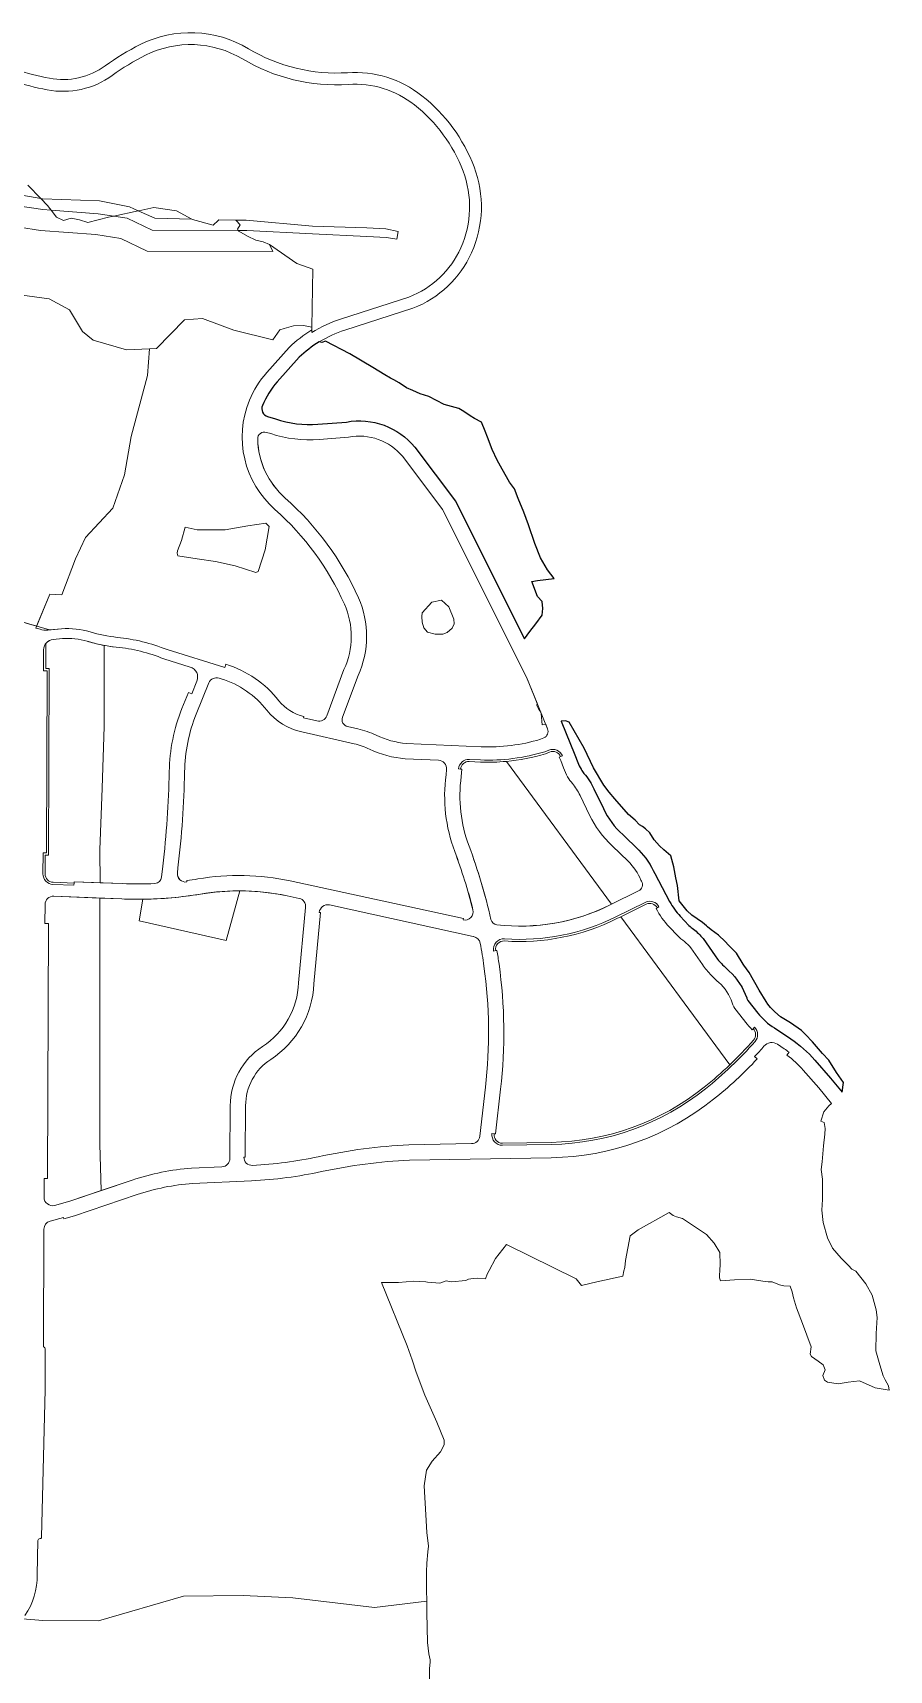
# Model space of a CAD drawing. Header units: inches. Extents: x 175034 to 178872, y 2971410 to 2975180.
# Drawn here: x 176725 to 177339, y 2972056 to 2973230 of the extents above; entities that cross this region are included whole.
import ezdxf

# ---------------------------------------------------------------- set-up
doc = ezdxf.new("R2010")
doc.units = ezdxf.units.IN
doc.header["$MEASUREMENT"] = 0
for name, color, linetype, lineweight in [('Pre-e1-river conservation bed', 96, 'Continuous', 13), ('Pre-E2-forest environment', 73, 'Continuous', 13), ('pre-E3-agri', 104, 'Continuous', 13), ('pre-institutional', 145, 'Continuous', 13), ('pre-uv-1- conv shopping', 1, 'Continuous', 13), ('pre-uv-2-high desity', 31, 'Continuous', 13), ('pre-uv-3-low desity', 41, 'Continuous', 13), ('Roads-Proposed', 1, 'Continuous', 13), ('Waterbody_bndry', 130, 'Continuous', 13)]:
    doc.layers.add(name, color=color, linetype=linetype, lineweight=lineweight)

msp = doc.modelspace()

# ---------------------------------------------------------------- linework, layer by layer
at = {"layer": 'Pre-e1-river conservation bed', "flags": 128}
for points in [[(176713, 2973114.7), (176730.7, 2973111.5), (176721.2, 2973121.2)], [(176715.4, 2973091), (176730.3, 2973088.7), (176770, 2973085.7), (176788, 2973083), (176806.9, 2973073.8), (176897, 2973073.6), (176894.5, 2973078.6), (176890, 2973080.6), (176884.7, 2973081.7), (176878.8, 2973084.5), (176872.6, 2973088.1), (176872.2, 2973088.7), (176810.4, 2973088.8), (176792.5, 2973097.5), (176783, 2973098.9), (176779, 2973098.1), (176764.2, 2973094.4), (176758.2, 2973096.2), (176752.3, 2973097.5), (176746.9, 2973095.9), (176741.9, 2973098.1), (176738, 2973103.1), (176732, 2973103.6), (176714.2, 2973106.4)]]:
    msp.add_lwpolyline(points, dxfattribs=at)
msp.add_lwpolyline([(176827.8, 2973102.7), (176811.7, 2973105.1), (176800.8, 2973102.8), (176800.5, 2973102.8), (176812.3, 2973097.4), (176838.8, 2973096.8)], close=True, dxfattribs=at)
at = {"layer": 'Pre-E2-forest environment', "ltscale": 0.1, "flags": 128}
msp.add_lwpolyline([(176680.2, 2973047.2), (176736.5, 2973039.6), (176751.1, 2973031.8), (176760.5, 2973016.2), (176768.2, 2973009.9), (176792, 2973003), (176808.6, 2973003.8), (176813.6, 2973004.1), (176833.7, 2973024.6), (176846.6, 2973025.6), (176869.1, 2973017.2), (176896.9, 2973010.3), (176902, 2973017.5), (176905.1, 2973018.3), (176911.8, 2973020.2), (176918.9, 2973020.4), (176925, 2973019.3), (176925.7, 2973060.8), (176914.2, 2973065), (176894.6, 2973078.5), (176894.5, 2973078.6), (176897, 2973073.6), (176806.9, 2973073.8), (176788, 2973083), (176770, 2973085.7), (176730.3, 2973088.7), (176715.4, 2973091)], dxfattribs=at)
at = {"layer": 'Pre-E2-forest environment', "lineweight": -2, "flags": 128}
for points in [[(177008.8, 2972969.6), (177002.6, 2972971.6), (176997.3, 2972973.9), (176992.9, 2972975.9), (176987.6, 2972979.3), (176983.8, 2972981.6), (176981.4, 2972982.7), (176977.2, 2972985.1), (176968.7, 2972990.4), (176952.1, 2973000.2), (176934.8, 2973009.4), (176932.2, 2973008.3), (176930.2, 2973008.8, 0.052809), (176915.8, 2972997.7), (176900.1, 2972980.1, 0.08494), (176889.5, 2972963.1, 0.436371), (176893.2, 2972955.2), (176898.8, 2972953.5, 0.09946), (176929.3, 2972949.7), (176949.8, 2972951.3, -0.274156), (176998.7, 2972933.3), (177028, 2972894.5), (177077.5, 2972795.8), (177081.2, 2972801), (177085.6, 2972806.5), (177090.2, 2972812.7), (177090.7, 2972817.6), (177090.1, 2972822.7), (177086.9, 2972826.3), (177082.8, 2972836.9), (177086.8, 2972837.6), (177098.8, 2972839.2), (177094, 2972845.4), (177089, 2972854), (177084.8, 2972864.1), (177080.3, 2972877.6), (177077, 2972886.6), (177072.8, 2972896.5), (177070.3, 2972903.3), (177066.8, 2972908.1), (177061.4, 2972917.5), (177057.9, 2972924), (177054.2, 2972931.7), (177051, 2972940.4), (177049.2, 2972944.8), (177046.7, 2972951.3), (177041.6, 2972953.9), (177038.6, 2972955.8), (177033.9, 2972958.8), (177030.3, 2972960.9), (177019.8, 2972963.9)], [(177142.3, 2972681.1), (177138.2, 2972686), (177134.3, 2972691), (177127, 2972703.3), (177120.3, 2972717.5), (177109.6, 2972736.2), (177106.9, 2972737.1), (177103.7, 2972736.9), (177113.6, 2972712.6), (177115.7, 2972707.2, 0.038848), (177118, 2972702.3, 0.050182), (177120.1, 2972699.4, -0.070268), (177127.3, 2972688.3), (177134, 2972674.2, 0.097536), (177147.9, 2972655.5), (177159.4, 2972644.3, -0.097655), (177170.9, 2972627.5), (177181.5, 2972607.6, 0.066072), (177189.2, 2972596.9), (177195.4, 2972590.4, 0.066946), (177198.7, 2972587.7, -0.04686), (177205.5, 2972580.9), (177214.1, 2972568.6, 0.045575), (177219.4, 2972562.2, 0.011594), (177224.2, 2972557.6, -0.126172), (177236.8, 2972538.4, 0.07737), (177237.7, 2972536.6), (177244.8, 2972527.5, 0.091428), (177256.7, 2972516.9), (177268.4, 2972509, -0.06676), (177285.7, 2972493.7), (177297, 2972480.9), (177305.2, 2972470.8), (177306.2, 2972477.8), (177301.3, 2972485), (177295.6, 2972493.7), (177291.1, 2972498.5), (177284.1, 2972506.8), (177279.1, 2972512.1), (177276, 2972515), (177268.3, 2972520.4), (177261, 2972524.7), (177257, 2972528.3), (177254, 2972531.5), (177251.9, 2972534), (177250.8, 2972535.9), (177245.8, 2972544), (177238.5, 2972556.5), (177234.8, 2972561.8), (177234.3, 2972562.5), (177229.6, 2972570.5), (177225.3, 2972574.7), (177223.7, 2972576.2), (177221.3, 2972578.8), (177216.6, 2972583.3), (177211.3, 2972587.1), (177208.7, 2972589.3), (177208, 2972590), (177205.2, 2972592.4), (177197.5, 2972597.7), (177194.2, 2972600.8), (177188.4, 2972608), (177187.1, 2972619), (177186.1, 2972624.4), (177184.5, 2972632.3), (177182.3, 2972640.3), (177177.5, 2972644.5), (177174.3, 2972647.4), (177170.4, 2972651.8), (177167.4, 2972656.7), (177164.3, 2972659.5), (177162, 2972661.4), (177160, 2972662.5), (177156.9, 2972665.8), (177152.1, 2972669.9)]]:
    msp.add_lwpolyline(points, format="xyb", close=True, dxfattribs=at)
at = {"layer": 'Pre-E2-forest environment', "flags": 128}
msp.add_lwpolyline([(177009.5, 2972029), (177009.4, 2972057.4), (177009.8, 2972062.2), (177009.7, 2972063.8), (177008.8, 2972068.1), (177007.9, 2972076.2), (177007.7, 2972086.9), (177007.5, 2972097.7), (177007.4, 2972105.8), (176969.8, 2972101.3), (176911.2, 2972108.2), (176875.8, 2972109.9), (176832.9, 2972109.3), (176771.9, 2972091.8), (176732, 2972092), (176717.4, 2972093.2, -0.106514), (176691.9, 2972071.3), (176673.4, 2972061.3), (176684.5, 2972013.6)], format="xyb", dxfattribs=at)
at = {"layer": 'pre-E3-agri', "flags": 128}
for points in [[(176834, 2972875.9), (176842.6, 2972873.9), (176862.9, 2972873.9), (176879.1, 2972876.8), (176885.6, 2972877.9), (176892, 2972878.7), (176894.3, 2972876.4), (176891.4, 2972859.7), (176886.5, 2972844.2), (176884.7, 2972843.5), (176870, 2972848.2), (176855.8, 2972851.2), (176842.7, 2972853.2), (176828.8, 2972855.3), (176828.3, 2972857.2), (176828.6, 2972858.9), (176831.5, 2972866.3)], [(177017.9, 2972823.6), (177011, 2972822.1), (177004, 2972814.4), (177003.9, 2972811.8), (177004, 2972807.9), (177005.2, 2972803.7), (177007.9, 2972800.6), (177013.4, 2972799.1), (177018.8, 2972799.1), (177021.9, 2972800.4), (177025.6, 2972803.4), (177026.9, 2972806.6), (177026.7, 2972809.9), (177023.1, 2972818.8), (177017.9, 2972823.6)]]:
    msp.add_lwpolyline(points, close=True, dxfattribs=at)
at = {"layer": 'pre-institutional', "flags": 128}
msp.add_lwpolyline([(176683, 2972817.9), (176727.5, 2972805), (176737, 2972827.8), (176745.6, 2972827.3), (176755.4, 2972853.2), (176762.6, 2972868.5), (176782.3, 2972889.6), (176790.6, 2972913.5), (176795.4, 2972940.9), (176807.1, 2972984.7), (176808.6, 2973003.8), (176792, 2973003), (176768.2, 2973009.9), (176760.5, 2973016.2), (176751.1, 2973031.8), (176736.5, 2973039.6), (176680.2, 2973047.2)], dxfattribs=at)
msp.add_lwpolyline([(176873.2, 2972615.1, 0.041853), (176845, 2972612.8, -0.037471), (176803.7, 2972609.1), (176801.1, 2972593.6), (176863.4, 2972579.5)], format="xyb", close=True, dxfattribs=at)
at = {"layer": 'pre-uv-1- conv shopping', "flags": 128}
for points in [[(176776.1, 2972732.9), (176774.5, 2972688.7), (176772.8, 2972644.6), (176773.1, 2972620.9), (176754.4, 2972621.7), (176754.4, 2972620.7), (176739.4, 2972621.3, -0.403562), (176733.6, 2972627.3), (176733.7, 2972640.8), (176736.2, 2972640.8), (176736.6, 2972774.5), (176734.1, 2972774.5), (176734.2, 2972792.5, -0.212519), (176739.5, 2972795.4), (176746.1, 2972796, -0.096643), (176763.8, 2972794.1, 0.00271), (176764.9, 2972793.8, 0.026603), (176776, 2972791.1)], [(177117.3, 2972683.6, 0.070419), (177111.8, 2972692.1, -0.050182), (177108.4, 2972696.8, -0.038848), (177105.4, 2972703.3), (177103.4, 2972708.5), (177102.4, 2972711), (177103.3, 2972711.4, 0.414218), (177095.5, 2972714.7), (177092.5, 2972713.5, -0.051118), (177064.5, 2972708), (177139.9, 2972605.6), (177159.2, 2972615.1, 0.42323), (177161.4, 2972622), (177161, 2972622.7, 0.100278), (177151.7, 2972636.4), (177140.3, 2972647.5, -0.096798), (177124.1, 2972669.4)], [(176772.8, 2972433.4), (176772.8, 2972517.4), (176772.9, 2972609.9), (176739.8, 2972611.3, 0.424946), (176733.6, 2972605.3), (176733.5, 2972591.8), (176736, 2972591.8), (176735.4, 2972408.9), (176732.9, 2972408.9), (176732.9, 2972395.4, 0.496595), (176740.5, 2972389.6), (176751.5, 2972392.6), (176773.8, 2972400.2)], [(177205, 2972562.3), (177196.8, 2972574.2, 0.039983), (177192.2, 2972578.8, -0.058104), (177187.4, 2972582.8), (177181.2, 2972589.3, -0.066184), (177171.8, 2972602.5), (177171.8, 2972602.5), (177172.7, 2972602.9, 0.406477), (177164.7, 2972605.6), (177146.5, 2972596.6), (177224.7, 2972490.4, 0.021772), (177241.7, 2972508.1, 0.394726), (177241.4, 2972516.3), (177240.7, 2972515.6, -0.031371), (177236.1, 2972520.8), (177229.3, 2972529.6, -0.085362), (177226.4, 2972534.8, 0.126172), (177216.8, 2972549.5, -0.011594), (177211.6, 2972554.4, 0.000001), (177211.6, 2972554.4, -0.045576)]]:
    msp.add_lwpolyline(points, format="xyb", close=True, dxfattribs=at)
at = {"layer": 'pre-uv-2-high desity', "flags": 128}
for points in [[(176918.9, 2972739.2), (176928.6, 2972737, 0.375943), (176935.6, 2972740.7), (176948, 2972773.8, 0.217025), (176948.3, 2972820.7, 0.107508), (176898.5, 2972888.5, -0.31962), (176880.2, 2972967, -0.084508), (176892.6, 2972986.7), (176908.7, 2973004.8, -0.0536), (176925, 2973017.3), (176925, 2973019.3), (176918.9, 2973020.4), (176911.8, 2973020.2), (176905.1, 2973018.3), (176902, 2973017.5), (176896.9, 2973010.3), (176869.1, 2973017.2), (176846.6, 2973025.6), (176833.7, 2973024.6), (176813.6, 2973004.1), (176808.6, 2973003.8), (176807.1, 2972984.7), (176795.4, 2972940.9), (176790.6, 2972913.5), (176782.3, 2972889.6), (176762.6, 2972868.5), (176755.4, 2972853.2), (176745.6, 2972827.3), (176737, 2972827.8), (176726.9, 2972803.6), (176730, 2972802.7, 0.092674), (176735.5, 2972802.1), (176745.5, 2972803, -0.096642), (176765.9, 2972800.8, 0.049842), (176785.4, 2972796.9, -0.070664), (176821.1, 2972788.1), (176862.5, 2972775.3), (176863.2, 2972777.7, -0.152114), (176901.3, 2972751.5, 0.16976), (176919.1, 2972740.2)], [(176773.1, 2972620.9), (176789.1, 2972620.3, 0.021942), (176812.4, 2972620.4, 0.37072), (176817.2, 2972624.9), (176818, 2972632.9, 0.025994), (176822.7, 2972700.7, -0.092062), (176831.8, 2972745.9), (176836.4, 2972757.3), (176838.8, 2972756.4), (176842.5, 2972765.6, 0.439008), (176837.8, 2972775.6), (176818.8, 2972781.5, 0.071237), (176784.7, 2972789.9, -0.020497), (176776, 2972791.1), (176776.1, 2972732.9), (176774.5, 2972688.7), (176772.8, 2972644.6)], [(176866.4, 2972461.1, -0.252563), (176889.5, 2972503.5, 0.24412), (176915.4, 2972549.2), (176920.5, 2972603.3, 0.379355), (176915.9, 2972609.7), (176907.2, 2972611.6, 0.050544), (176873.2, 2972615.1), (176863.4, 2972579.5), (176801.1, 2972593.6), (176803.7, 2972609.1, -0.013583), (176788.6, 2972609.3), (176772.9, 2972609.9), (176772.8, 2972517.4), (176772.8, 2972433.4), (176773.8, 2972400.2), (176796.1, 2972407.7, -0.064314), (176838.7, 2972416.3), (176860.5, 2972417.3, 0.399116), (176866.2, 2972423.2)]]:
    msp.add_lwpolyline(points, format="xyb", close=True, dxfattribs=at)
at = {"layer": 'pre-uv-3-low desity', "flags": 128}
for points in [[(177018.6, 2972888.7), (176990.1, 2972926.5, 0.27657), (176951.3, 2972940.4), (176930.2, 2972938.8, -0.0991), (176895.5, 2972943), (176892.4, 2972943.9, 0.501941), (176886.1, 2972939.2, 0.208777), (176905.8, 2972896.8, -0.107508), (176958.4, 2972825.2, -0.215304), (176958.1, 2972769.6), (176946.9, 2972739.6, 0.453563), (176950.5, 2972733), (176957.9, 2972731.3, -0.053977), (176971.1, 2972726.7, 0.087113), (176992.7, 2972720.8), (177046.3, 2972718.5, 0.083627), (177088.9, 2972723.8), (177091.3, 2972724.8, 0.414214), (177094, 2972731.4), (177092.7, 2972734.7), (177090.1, 2972734.2), (177089.5, 2972742.4), (177089.2, 2972743.2), (177087.8, 2972745.2), (177086.3, 2972748), (177086.6, 2972749.6), (177078.9, 2972768.4)], [(177027.4, 2972643.4, -0.028271), (177040.4, 2972601.6, -0.556571), (177033.4, 2972594.3), (177033.6, 2972595.3), (176909.5, 2972622.3, 0.09267), (176843.2, 2972623.7, -0.00762), (176835.2, 2972622.5), (176835.3, 2972621.5, -0.48735), (176828.5, 2972628.1), (176828.9, 2972631.7, 0.025956), (176833.7, 2972700.5, -0.092062), (176842, 2972741.8), (176851.1, 2972764.2, -0.389846), (176858.4, 2972767.7), (176860, 2972767.2, -0.152113), (176892.7, 2972744.7), (176892.7, 2972744.7, 0.17646), (176917.7, 2972729.2), (176955.4, 2972720.6, -0.053977), (176966.4, 2972716.7, 0.088091), (176991.9, 2972709.8), (177015.8, 2972708.8, -0.429274), (177021.6, 2972702.2), (177021.2, 2972698.3, 0.123588)], [(177064.5, 2972708, -0.033344), (177045.8, 2972707.5), (177037.8, 2972707.9, 0.399316), (177031.6, 2972702.4), (177032.6, 2972702.3), (177032.1, 2972697.1, 0.124109), (177037.7, 2972647.2, -0.034601), (177053.4, 2972594.5, 0.312216), (177057.6, 2972590.8, 0.144077), (177138.5, 2972604.9), (177139.9, 2972605.6)], [(176876.2, 2972424.3), (176877.2, 2972424.3), (176877.4, 2972461, -0.252563), (176895.5, 2972494.3, 0.242833), (176926.4, 2972548.4), (176931.2, 2972599.6), (176930.3, 2972599.7), (176930.3, 2972599.7), (176930.3, 2972599.7, -0.450907), (176937.5, 2972605), (177040.7, 2972582.5, 0.000504), (177041, 2972582.4, -0.29861), (177045.7, 2972577.6, -0.010842), (177048.4, 2972561.1, -0.063464), (177049.4, 2972474.3), (177045.4, 2972439.2, -0.3763), (177039.5, 2972433.9), (176994.6, 2972433.1, 0.040563), (176929.6, 2972424.5, -0.040339), (176882.3, 2972418.3, -0.431737)], [(177146.5, 2972596.6), (177143.7, 2972595.2, -0.133666), (177063.1, 2972579.2, 0.48473), (177056.8, 2972572.3), (177057.7, 2972572.4, -0.006272), (177059.2, 2972562.6, -0.063464), (177060.3, 2972473), (177056.6, 2972440.8), (177055.6, 2972440.9, 0.448769), (177061.6, 2972434.2), (177096.6, 2972434.8, 0.166059), (177206.3, 2972474.3, 0.021772), (177224.7, 2972490.4)]]:
    msp.add_lwpolyline(points, format="xyb", close=True, dxfattribs=at)
msp.add_lwpolyline([(176719.2, 2972095.6, 0.161845), (176727.9, 2972124.7), (176728.5, 2972149.2, -0.414214), (176730.1, 2972150.7), (176730.1, 2972150.7, 0.414214), (176731.1, 2972151.6), (176733.6, 2972257.5), (176733.6, 2972287.1, 0.414214), (176732.6, 2972288.1), (176732.8, 2972372.5, -0.336715), (176737.2, 2972378.3), (176746.9, 2972381), (176747.1, 2972380), (176754.7, 2972382.1), (176799.7, 2972397.3, -0.064122), (176839.4, 2972405.3), (176881.7, 2972407.3, 0.041304), (176931.9, 2972413.8, -0.040448), (176995, 2972422.1), (177096.7, 2972423.8, 0.166059), (177213.1, 2972465.7, 0.036427), (177244.3, 2972494.6), (177242.5, 2972496.3, 0.008636), (177249.2, 2972503.8, -0.378163), (177259, 2972505.1), (177263.7, 2972501.9, -0.014014), (177267.3, 2972499.4), (177265.7, 2972497.4, -0.052933), (177277.4, 2972486.5), (177288.6, 2972473.8), (177297.6, 2972462.7), (177295.8, 2972461), (177292.1, 2972456.8), (177290, 2972450.1), (177292.3, 2972449.1), (177293.2, 2972444.8), (177292.8, 2972440.6), (177292, 2972432.3), (177290.9, 2972420.9), (177290.3, 2972415.4), (177291.1, 2972408.4), (177291.2, 2972393.8), (177290.8, 2972386.2), (177291.7, 2972377.3), (177294.7, 2972366.4), (177298.4, 2972359), (177304.5, 2972351.8), (177309.9, 2972346.6), (177312.3, 2972343.8), (177315.2, 2972342.5), (177322.2, 2972333.4), (177326.7, 2972325.2), (177329.7, 2972314.7), (177330.5, 2972309.2), (177329.7, 2972297.8), (177329.5, 2972285.2), (177332.2, 2972275.3), (177334.7, 2972267.3), (177336.2, 2972264.5), (177338.4, 2972260.3), (177339.1, 2972257), (177329, 2972258.7), (177317.7, 2972263.7), (177309.6, 2972262.8), (177302.3, 2972261.6), (177294.7, 2972262.9), (177292.5, 2972264.2), (177291.5, 2972267.7), (177293.1, 2972271.7), (177291.7, 2972275.2), (177288.1, 2972277.9), (177283.4, 2972281.2), (177282.4, 2972282.9), (177283, 2972288.1), (177276.8, 2972305), (177272.6, 2972316.1), (177270.4, 2972323.2), (177269.5, 2972327.7), (177267.9, 2972331.7), (177263.5, 2972331.9), (177260.3, 2972332.6), (177255.1, 2972334.9), (177252.3, 2972334.7), (177248.3, 2972335.3), (177239.2, 2972336.7), (177228.1, 2972336.3), (177218.1, 2972335.5), (177217.3, 2972337.6), (177217.2, 2972339.3), (177217.5, 2972343.2), (177217.9, 2972347.3), (177217.5, 2972355.9), (177213.5, 2972362.5), (177208.1, 2972368.8), (177195.1, 2972377.3), (177190.7, 2972380.1), (177186.4, 2972381.5), (177184.1, 2972382.3), (177183.1, 2972383.1), (177181.2, 2972384.4), (177181.2, 2972384.4), (177181.2, 2972384.4), (177159, 2972372.1), (177153.3, 2972367.7), (177149.9, 2972350), (177149.3, 2972345.1), (177148.6, 2972342.7), (177147.9, 2972338.9), (177129.4, 2972334.9), (177118.4, 2972332.2), (177114.6, 2972337), (177064.6, 2972361.6), (177056.7, 2972351.5), (177052.2, 2972342.9), (177050.8, 2972340.2), (177049.6, 2972336.9), (177043.9, 2972337.5), (177040.6, 2972337.2), (177037.3, 2972336.8), (177035.4, 2972335.7), (177025.1, 2972334.7), (177021.2, 2972335.4), (177016.8, 2972333.9), (177007.9, 2972334.6), (177006.6, 2972334.8), (176998.2, 2972335.2), (176987.2, 2972334.2), (176985.9, 2972334.2), (176983.8, 2972334.2), (176983.3, 2972334.2), (176983.3, 2972334.2), (176979.3, 2972334.3), (176975, 2972334.2), (176993.2, 2972288.9), (176996.9, 2972278.8), (176999.8, 2972269.9), (177005.9, 2972253.5), (177014.7, 2972234.1), (177019.8, 2972221.2), (177019.8, 2972217.9), (177017.1, 2972212.8), (177011.3, 2972206.1), (177007.1, 2972199.8), (177005.5, 2972188.6), (177006.8, 2972167.8), (177007.4, 2972155), (177008.5, 2972145.3), (177008.2, 2972141.3), (177007.4, 2972133), (177007.3, 2972131.2), (177007.2, 2972128.7), (177007.2, 2972113.9), (177007.4, 2972105.8), (176969.8, 2972101.3), (176911.2, 2972108.2), (176875.8, 2972109.9), (176832.9, 2972109.3), (176771.9, 2972091.8), (176732, 2972092), (176717.4, 2972093.2, 0.009212)], format="xyb", dxfattribs=at)
at = {"layer": 'Roads-Proposed', "ltscale": 0.1, "flags": 128}
for points in [[(176507.7, 2973134.7), (176507.7, 2973134.7, -0.0811), (176530.4, 2973154.7, 0.00041), (176583.3, 2973187.8, -0.136705), (176662, 2973211.3, -0.081808), (176712.8, 2973203.9, 0.030253), (176736.8, 2973197.8, 0.206352), (176776.8, 2973206.7, -0.04081), (176801.8, 2973221.9, -0.255971), (176879.4, 2973219, 0.152539), (176950.6, 2973201.8, -0.185455), (177003.8, 2973185.3, -0.136166), (177041.3, 2973134.2, -0.198538), (177039.5, 2973072.7, -0.197838), (176997.4, 2973032.9), (176948.7, 2973017.2, 0.059288), (176930.2, 2973008.8)], [(177077.5, 2972795.8), (177077.5, 2972795.8), (177028, 2972894.5), (176998.7, 2972933.3, 0.274156), (176949.8, 2972951.3), (176929.3, 2972949.7, -0.09946), (176898.8, 2972953.5), (176893.2, 2972955.2, -0.436371), (176889.5, 2972963.1, -0.08494), (176900.1, 2972980.1), (176915.8, 2972997.7, -0.052809), (176930.2, 2973008.8)], [(177305.2, 2972470.8), (177305.2, 2972470.8), (177297, 2972480.9), (177285.7, 2972493.7, 0.06676), (177268.4, 2972509), (177256.7, 2972516.9, -0.091428), (177244.8, 2972527.5), (177237.7, 2972536.6, -0.07737), (177236.8, 2972538.4, 0.126172), (177224.2, 2972557.6, -0.011594), (177219.4, 2972562.2, -0.045575), (177214.1, 2972568.6), (177205.5, 2972580.9, 0.04686), (177198.7, 2972587.7, -0.066946), (177195.4, 2972590.4), (177189.2, 2972596.9, -0.066072), (177181.5, 2972607.6), (177170.9, 2972627.5, 0.097655), (177159.4, 2972644.3), (177147.9, 2972655.5, -0.097536), (177134, 2972674.2), (177127.3, 2972688.3, 0.070268), (177120.1, 2972699.4, -0.050182), (177118, 2972702.3, -0.038848), (177115.7, 2972707.2), (177113.6, 2972712.6), (177103.7, 2972736.9), (177103.7, 2972736.9)], [(176719.2, 2972095.6, 0.161845), (176727.9, 2972124.7), (176728.5, 2972149.2, -0.414214), (176730.1, 2972150.7), (176730.1, 2972150.7, 0.414214), (176731.1, 2972151.6), (176733.6, 2972257.5), (176733.6, 2972287.1, 0.414735), (176732.6, 2972288.1), (176732.8, 2972372.5, -0.336715), (176737.2, 2972378.3), (176746.9, 2972381), (176747.1, 2972380), (176754.7, 2972382.1), (176799.7, 2972397.3, -0.064122), (176839.4, 2972405.3), (176881.7, 2972407.3, 0.041304), (176931.9, 2972413.8, -0.040448), (176995, 2972422.1), (177096.7, 2972423.8, 0.166059), (177213.1, 2972465.7, 0.036427), (177244.3, 2972494.6), (177242.5, 2972496.3, 0.008636), (177249.2, 2972503.8, -0.378163), (177259, 2972505.1), (177263.7, 2972501.9, -0.014014), (177267.3, 2972499.4), (177265.7, 2972497.4, -0.052933), (177277.4, 2972486.5), (177288.6, 2972473.8), (177297.6, 2972462.7)]]:
    msp.add_lwpolyline(points, format="xyb", dxfattribs=at)
at = {"layer": 'Roads-Proposed', "flags": 128}
for points in [[(176710.2, 2973195.8, 0.030253), (176735.2, 2973189.5, 0.206352), (176781.8, 2973199.8, -0.04081), (176805.6, 2973214.3, -0.255971), (176875.1, 2973211.7, 0.152539), (176951.1, 2973193.4, -0.185455), (176998.6, 2973178.7, -0.136166), (177033.4, 2973131.2, -0.198538), (177031.8, 2973076.2, -0.196927), (176994.6, 2973040.9), (176946.1, 2973025.3, 0.061786), (176924.9, 2973015.5)], [(176924.9, 2973015.5), (176925, 2973017.3, 0.0536), (176908.7, 2973004.8), (176892.6, 2972986.7, 0.084508), (176880.2, 2972967, 0.31962), (176898.5, 2972888.5, -0.107508), (176948.3, 2972820.7, -0.217025), (176948, 2972773.8), (176935.6, 2972740.7, -0.375943), (176928.6, 2972737), (176918.9, 2972739.2), (176919.1, 2972740.2, -0.16976), (176901.3, 2972751.5, 0.152114), (176863.2, 2972777.7), (176862.5, 2972775.3), (176821.1, 2972788.1, 0.070664), (176785.4, 2972796.9, -0.049843), (176765.9, 2972800.8, 0.096642), (176745.5, 2972803), (176736.8, 2972802.2), (176683, 2972817.9, -0.217487)], [(176835.3, 2972621.5, -0.485354), (176828.5, 2972628), (176828.9, 2972631.7, 0.025956), (176833.7, 2972700.5, -0.092062), (176842, 2972741.8), (176851.1, 2972764.2, -0.389846), (176858.4, 2972767.7), (176860, 2972767.2, -0.152114), (176892.7, 2972744.7), (176892.7, 2972744.7), (176892.7, 2972744.7, -0.000001), (176892.7, 2972744.7), (176892.7, 2972744.7, 0.176461), (176917.7, 2972729.2), (176955.4, 2972720.6, -0.053977), (176966.4, 2972716.7, 0.088091), (176991.9, 2972709.8), (177015.8, 2972708.8, -0.429274), (177021.6, 2972702.2), (177021.2, 2972698.3, 0.123589), (177027.4, 2972643.4, -0.028284), (177040.5, 2972601.6, -0.555424), (177033.4, 2972594.3), (177033.4, 2972594.3), (177033.4, 2972594.3), (177033.6, 2972595.3), (176909.5, 2972622.3, 0.092671), (176843.2, 2972623.7, -0.00762), (176835.2, 2972622.5), (176835.3, 2972621.5)], [(176930.3, 2972599.7), (176931.2, 2972599.6), (176926.4, 2972548.4, -0.242833), (176895.5, 2972494.3, 0.252563), (176877.4, 2972461), (176877.2, 2972424.3), (176876.2, 2972424.3, 0.431737), (176882.3, 2972418.3, 0.040339), (176929.6, 2972424.5, -0.040563), (176994.6, 2972433.1), (177039.5, 2972433.9, 0.3763), (177045.4, 2972439.2), (177049.4, 2972474.3, 0.063464), (177048.4, 2972561.1, 0.010842), (177045.7, 2972577.6, 0.29861), (177041, 2972582.4, -0.000504), (177040.7, 2972582.5), (176937.5, 2972605, 0.450907), (176930.3, 2972599.7, -0.450907)]]:
    msp.add_lwpolyline(points, format="xyb", dxfattribs=at)
for points in [[(176886.1, 2972939, 0.208), (176905.8, 2972896.8, -0.107508), (176958.4, 2972825.2, -0.215304), (176958.1, 2972769.6), (176946.9, 2972739.6, 0.453563), (176950.5, 2972733), (176957.9, 2972731.3, -0.053977), (176971.1, 2972726.7, 0.087113), (176992.7, 2972720.8), (177046.3, 2972718.5, 0.083627), (177088.9, 2972723.8), (177091.3, 2972724.8, 0.414214), (177094, 2972731.4), (177078.9, 2972768.4), (177018.6, 2972888.7), (176990.1, 2972926.5, 0.27657), (176951.3, 2972940.4), (176930.2, 2972938.8, -0.0991), (176895.5, 2972943), (176892.5, 2972943.9, 0.523089)], [(176754.4, 2972621.7), (176754.4, 2972620.7), (176754.3, 2972619.2), (176739.3, 2972619.8, -0.403562), (176732.1, 2972627.3), (176732.2, 2972642.3), (176734.7, 2972642.3), (176735.1, 2972773), (176732.6, 2972773), (176732.6, 2972788, -0.388184), (176739.5, 2972795.4), (176746.1, 2972796, -0.096642), (176763.8, 2972794.1, 0.049843), (176784.7, 2972789.9, -0.071237), (176818.8, 2972781.5), (176837.8, 2972775.6, -0.439008), (176842.5, 2972765.6), (176838.8, 2972756.4), (176836.4, 2972757.3), (176831.8, 2972745.9, 0.092062), (176822.7, 2972700.7, -0.025994), (176818, 2972632.9), (176817.2, 2972624.9, -0.37072), (176812.4, 2972620.4, -0.021942), (176789.1, 2972620.3)], [(177031.6, 2972702.4), (177032.6, 2972702.3), (177032.1, 2972697.1, 0.124109), (177037.7, 2972647.2, -0.034521), (177053.4, 2972594.7, 0.326765), (177057.7, 2972590.8, 0.144399), (177138.8, 2972605), (177159.2, 2972615.1, 0.42323), (177161.4, 2972622), (177161, 2972622.7, 0.100278), (177151.7, 2972636.4), (177140.3, 2972647.5, -0.096798), (177124.1, 2972669.4), (177117.3, 2972683.6, 0.070419), (177111.8, 2972692.1, -0.050182), (177108.4, 2972696.8, -0.038848), (177105.4, 2972703.3), (177103.4, 2972708.5), (177102.4, 2972711), (177103.3, 2972711.4), (177104.7, 2972711.9), (177104.7, 2972711.9), (177104.7, 2972711.9, 0.414214), (177094.9, 2972716), (177092, 2972714.9, -0.08448), (177045.9, 2972709), (177037.9, 2972709.4, 0.399312), (177030.1, 2972702.6)], [(176735.4, 2972408.9), (176736, 2972591.8), (176733.5, 2972591.8), (176733.6, 2972605.3, -0.424946), (176739.8, 2972611.3), (176788.6, 2972609.3, 0.05108), (176845, 2972612.8, -0.092594), (176907.2, 2972611.6), (176915.9, 2972609.7, -0.379355), (176920.5, 2972603.3), (176915.4, 2972549.2, -0.24412), (176889.5, 2972503.5, 0.252563), (176866.4, 2972461.1), (176866.2, 2972423.2, -0.399116), (176860.5, 2972417.3), (176838.7, 2972416.3, 0.064314), (176796.1, 2972407.7), (176751.5, 2972392.6), (176740.5, 2972389.6, -0.496595), (176732.9, 2972395.4), (176732.9, 2972408.9)], [(177054.1, 2972441.1, 0.453172), (177061.7, 2972432.7), (177096.6, 2972433.3, 0.166059), (177207.2, 2972473.2, 0.043577), (177242.8, 2972507.1, 0.394726), (177242.5, 2972517.3), (177241.4, 2972516.3), (177240.7, 2972515.6, -0.031371), (177236.1, 2972520.8), (177229.3, 2972529.6, -0.085362), (177226.4, 2972534.8, 0.126172), (177216.8, 2972549.5, -0.011593), (177211.6, 2972554.4, -0.045576), (177205, 2972562.3), (177196.8, 2972574.2, 0.039983), (177192.2, 2972578.8, -0.058104), (177187.4, 2972582.8), (177181.2, 2972589.3, -0.066184), (177171.8, 2972602.5), (177171.8, 2972602.5), (177172.7, 2972602.9), (177173.9, 2972603.7, 0.405254), (177164, 2972606.9), (177143, 2972596.5, -0.133593), (177063.2, 2972580.7, 0.487967), (177055.3, 2972572), (177056.8, 2972572.3), (177057.7, 2972572.4, -0.006272), (177059.2, 2972562.6, -0.063464), (177060.3, 2972473), (177056.6, 2972440.8), (177055.6, 2972440.9)]]:
    msp.add_lwpolyline(points, format="xyb", close=True, dxfattribs=at)
at = {"layer": 'Waterbody_bndry', "flags": 128}
msp.add_lwpolyline([(176714.2, 2973106.4), (176732, 2973103.6), (176738, 2973103.1), (176735.4, 2973106.6), (176730.7, 2973111.5), (176713, 2973114.7)], dxfattribs=at)
for points in [[(176794.2, 2973105.7), (176772.6, 2973110), (176731.7, 2973111.3), (176730.7, 2973111.5), (176735.4, 2973106.6), (176737.8, 2973103.4), (176738, 2973103.1), (176771.6, 2973100.6), (176783, 2973098.9), (176800.5, 2973102.8)], [(176873.5, 2973092.6), (176870.7, 2973095.9), (176870.1, 2973096.1), (176858.3, 2973096.4), (176857.7, 2973095.9), (176854.2, 2973092.5), (176839.3, 2973096.5), (176838.8, 2973096.8), (176812.3, 2973097.4), (176800.5, 2973102.8), (176783, 2973098.9), (176792.5, 2973097.5), (176810.4, 2973088.8), (176872.2, 2973088.7), (176871.7, 2973089.7)], [(176978.1, 2973089.9), (176964.4, 2973090.6), (176925.3, 2973091.8), (176877.8, 2973096), (176870.1, 2973096.1), (176870.7, 2973095.9), (176873.5, 2973092.6), (176871.7, 2973089.7), (176872.2, 2973088.7), (176878.4, 2973088.7), (176925.4, 2973086.3), (176964.5, 2973084.4), (176978.4, 2973083.6), (176986, 2973082.4), (176986.8, 2973088)], [(177011, 2972822.1), (177017.9, 2972823.6), (177023.1, 2972818.8), (177026.7, 2972809.9), (177026.9, 2972806.6), (177025.6, 2972803.4), (177021.9, 2972800.4), (177018.8, 2972799.1), (177013.4, 2972799.1), (177007.9, 2972800.6), (177005.2, 2972803.7), (177004, 2972807.9), (177003.9, 2972811.8), (177004, 2972814.4)]]:
    msp.add_lwpolyline(points, close=True, dxfattribs=at)
at = {"layer": 'Waterbody_bndry', "elevation": 344.7, "flags": 128}
msp.add_lwpolyline([(176828.8, 2972855.3), (176842.7, 2972853.2), (176855.8, 2972851.2), (176870, 2972848.2), (176884.7, 2972843.5), (176886.5, 2972844.2), (176891.4, 2972859.7), (176894.3, 2972876.4), (176892, 2972878.7), (176885.6, 2972877.9), (176879.1, 2972876.8), (176862.9, 2972873.9), (176842.6, 2972873.9), (176834, 2972875.9), (176831.5, 2972866.3), (176828.6, 2972858.9), (176828.3, 2972857.2)], close=True, dxfattribs=at)

doc.saveas('drawing.dxf')
